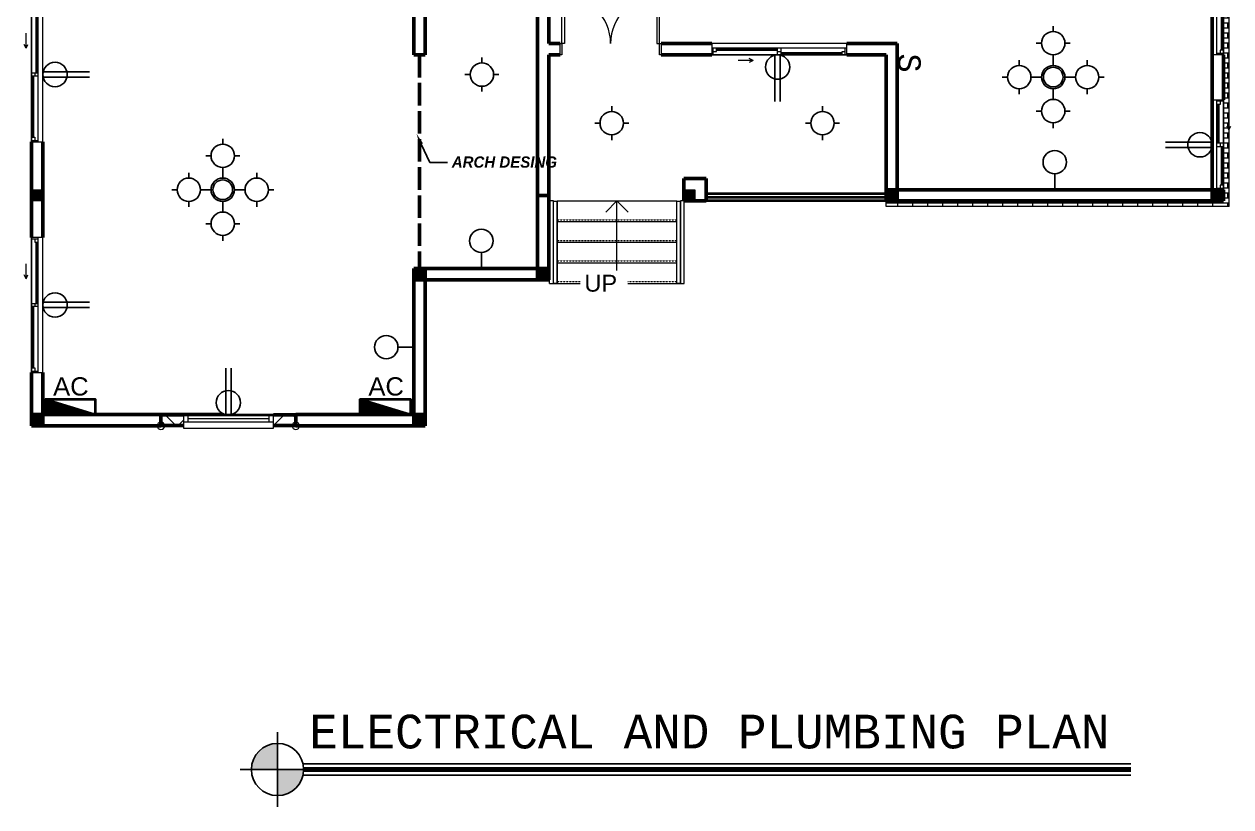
# Model space of a CAD drawing. Header units: inches. Extents: x 8351 to 42256, y 21052 to 33437.
# Drawn here: x 13850 to 14494, y 23685 to 24102 of the extents above; entities that cross this region are included whole.
import ezdxf
from ezdxf import colors
from ezdxf.entities.mleader import LeaderData, LeaderLine
from ezdxf.math import Vec2, Vec3

# ---------------------------------------------------------------- set-up
doc = ezdxf.new("R2010")
doc.units = ezdxf.units.IN
doc.header["$MEASUREMENT"] = 0
doc.linetypes.add('ACAD_ISO02W100', pattern=[15, 12, -3])
doc.linetypes.add('Overhead 1_16_', pattern=[0.101562, 0.0625, -0.039062])
for name, color, linetype, lineweight in [('A-COLS', 52, 'Continuous', 9), ('A-DOOR', 10, 'Continuous', 13), ('A-DOOR-FRAM', 31, 'Continuous', 20), ('A-FLOR', 192, 'Continuous', 13), ('A-FLOR-HRAL', 11, 'Continuous', 9), ('A-GENM', 13, 'Continuous', 9), ('A-GLAZ', 160, 'Continuous', 13), ('A-GLAZ-SILL', 1, 'Continuous', 9), ('A-TEXT', 7, 'Continuous', 25), ('A-WALL', 7, 'Continuous', 35), ('A-WALL-PATT', 111, 'Continuous', 13), ('S-STRS', 14, 'Continuous', 9), ('S-STRS-ANNO', 31, 'Continuous', 9), ('S-STRS-IDEN', 24, 'Continuous', 9)]:
    doc.layers.add(name, color=color, linetype=linetype, lineweight=lineweight)
doc.layers.add('Electrical sign and symbols', color=4, linetype='Continuous')
doc.styles.add('Arial', font='arial.ttf', dxfattribs={"height": 9})
doc.styles.add('Arial_2', font='arial.ttf', dxfattribs={"height": 31.496063})
doc.styles.get("Standard").update_dxf_attribs({"font": 'consolab.ttf', "height": 11})

# ---------------------------------------------------------------- blocks, each defined once
blk = doc.blocks.new('M_Window-Sliding-Double - 1500 x 1200mm-319048-B-Floorplan')
at = {"layer": 'A-GLAZ'}
for p, q in [((14, 5.85), (16, 6.85)), ((36, 2.85), (-36, 2.85)), ((14, 5.85), (16, 4.85)), ((14, 5.85), (22, 5.85)), ((-36, -3.15), (36, -3.15))]:
    blk.add_line(p, q, dxfattribs=at)
at = {"layer": 'A-GLAZ', "lineweight": 20}
for p, q in [((-36, 2.85), (-36, -3.15)), ((-36, 2.85), (-33.5, 2.85)), ((-35.25, 2.85), (-35.25, -0.65)), ((-33.5, 1.1), (-35.25, 1.1)), ((-33.5, 2.85), (-33.5, 1.1)), ((-0.875, -0.65), (-0.875, 2.85)), ((-0.875, 2.85), (0.875, 2.85)), ((0.875, 1.1), (-0.875, 1.1)), ((0.875, 2.85), (0.875, -0.65)), ((33.5, 1.1), (33.5, -0.65)), ((35.25, 1.1), (33.5, 1.1)), ((35.25, 2.85), (36, 2.85)), ((35.25, 2.85), (35.25, -0.65)), ((36, -3.15), (36, 2.85)), ((-36, -0.65), (-35.25, -0.65)), ((-0.875, -0.65), (0.875, -0.65)), ((33.5, -0.65), (36, -0.65))]:
    blk.add_line(p, q, dxfattribs=at)
at = {"layer": 'A-GLAZ', "lineweight": 9}
for p, q in [((-33.5, 2.85), (-0.875, 2.85)), ((0.875, 2.85), (35.25, 2.85)), ((-35.25, -0.65), (-0.875, -0.65)), ((0.875, -0.65), (33.5, -0.65))]:
    blk.add_line(p, q, dxfattribs=at)
at = {"layer": 'A-GLAZ', "lineweight": 30}
for p, q in [((-33.5, 1.975), (-0.875, 1.975)), ((0.875, 0.225), (33.5, 0.225))]:
    blk.add_line(p, q, dxfattribs=at)
blk = doc.blocks.new('M_Window-Sliding-Double - 1500 x 1200mm 2-328427-B-Floorplan')
at = {"layer": 'A-GLAZ'}
for p, q in [((-24, 3.15), (24, 3.15)), ((24, -2.85), (-24, -2.85)), ((8, -5.85), (10, -4.85)), ((8, -5.85), (10, -6.85)), ((8, -5.85), (16, -5.85))]:
    blk.add_line(p, q, dxfattribs=at)
at = {"layer": 'A-GLAZ', "lineweight": 20}
for p, q in [((-24, -2.85), (-24, 3.15)), ((-24, 0.65), (-23.25, 0.65)), ((-23.25, -2.85), (-23.25, 0.65)), ((-0.875, 0.65), (0.875, 0.65)), ((-0.875, 0.65), (-0.875, -2.85)), ((0.875, -2.85), (0.875, 0.65)), ((21.5, 0.65), (24, 0.65)), ((21.5, -1.1), (21.5, 0.65)), ((23.25, -2.85), (23.25, 0.65)), ((24, 3.15), (24, -2.85)), ((-24, -2.85), (-21.5, -2.85)), ((-21.5, -1.1), (-23.25, -1.1)), ((-21.5, -2.85), (-21.5, -1.1)), ((0.875, -1.1), (-0.875, -1.1)), ((-0.875, -2.85), (0.875, -2.85)), ((23.25, -1.1), (21.5, -1.1)), ((23.25, -2.85), (24, -2.85))]:
    blk.add_line(p, q, dxfattribs=at)
at = {"layer": 'A-GLAZ', "lineweight": 9}
for p, q in [((-23.25, 0.65), (-0.875, 0.65)), ((0.875, 0.65), (21.5, 0.65)), ((-21.5, -2.85), (-0.875, -2.85)), ((0.875, -2.85), (23.25, -2.85))]:
    blk.add_line(p, q, dxfattribs=at)
at = {"layer": 'A-GLAZ', "lineweight": 30}
for p, q in [((-21.5, -1.975), (-0.875, -1.975)), ((0.875, -0.225), (21.5, -0.225))]:
    blk.add_line(p, q, dxfattribs=at)
blk = doc.blocks.new('M_Door-Exterior-Double-Full Glass-Wood_Clad - 1500 x 2000mm-340685-B-Floorplan')
at = {"layer": 'A-DOOR', "lineweight": 20}
for p, q in [((-24.62, -2.87), (-26, -2.87)), ((-26, -2.87), (-26, -28.87)), ((-24.62, -28.87), (-24.62, -2.87)), ((24.62, -2.87), (26, -2.87)), ((24.62, -28.87), (24.62, -2.87)), ((26, -2.87), (26, -28.87)), ((-26, -28.87), (-24.62, -28.87)), ((26, -28.87), (24.62, -28.87))]:
    blk.add_line(p, q, dxfattribs=at)
at = {"layer": 'A-DOOR', "lineweight": 9}
for centre, start, end in [((-26, -2.87), 270, 360), ((26, -2.87), 180, 270)]:
    blk.add_arc(centre, 26, start, end, dxfattribs=at)
at = {"layer": 'A-DOOR-FRAM'}
for p, q in [((-26.98, 3.13), (-26, 3.13)), ((-26.98, -2.87), (-26.98, 3.13)), ((-26, 3.13), (-26, -2.87)), ((26, 3.13), (26.98, 3.13)), ((26, -2.87), (26, 3.13)), ((26.98, 3.13), (26.98, -2.87)), ((-26, -2.87), (-26.98, -2.87)), ((26.98, -2.87), (26, -2.87))]:
    blk.add_line(p, q, dxfattribs=at)
blk = doc.blocks.new('Arched _1_ - Arched _1_-342283-B-Floorplan')
at = {"layer": 'A-GLAZ'}
for p, q in [((12.78, 1.18), (-35.22, 1.18)), ((-35.22, 1.18), (-35.22, -2.01)), ((-32.86, -2.01), (-32.86, 1.18)), ((10.42, -2.01), (10.42, 1.18)), ((12.78, -2.01), (12.78, 1.18)), ((-35.22, -2.01), (12.78, -2.01)), ((-32.86, -0.42), (10.42, -0.42))]:
    blk.add_line(p, q, dxfattribs=at)
at = {"layer": 'A-GLAZ-SILL'}
for p, q in [((12.78, 4.62), (-35.22, 4.62)), ((-35.22, 4.62), (-35.22, -2.01)), ((-35.22, 4.62), (-35.22, 3.15)), ((12.78, 4.62), (-35.22, 4.62)), ((12.78, -2.01), (12.78, 4.62)), ((12.78, 3.15), (12.78, 4.62)), ((-35.22, -2.01), (12.78, -2.01))]:
    blk.add_line(p, q, dxfattribs=at)
blk = doc.blocks.new('Generic Models 1 - Generic Models 1-342427-B-Floorplan')
at = {"layer": 'A-GENM', "lineweight": 20}
for centre, start, end in [((-636.5, -542.61), 0, 180), ((-564.5, -542.61), 0, 180), ((-636.5, -542.61), 180, 0), ((-564.5, -542.61), 180, 0)]:
    blk.add_arc(centre, 2, start, end, dxfattribs=at)
blk = doc.blocks.new('Generic Models 2 - Generic Models 2-343032-B-Floorplan')
at = {"layer": 'A-GENM'}
h = blk.add_hatch(dxfattribs=at)
h.set_pattern_fill('FP_2', color=256, style=0, pattern_type=2)
h.set_pattern_definition([(0, (-159.504, -422.607), (0, 2.667), []), (90, (-159.504, -422.607), (-4, 2.667), [2.667, -2.667])])
h.paths.add_polyline_path([(-69.5, -425.61), (-66.5, -425.61), (-66.5, -287.61), (-138.5, -287.61), (-138.5, -284.59), (-141.5, -284.59), (-141.5, -290.61), (-69.5, -290.61), (-69.5, -422.61), (-249.5, -422.61), (-249.5, -425.61), (-214.82, -425.61)], flags=0)
for p, q in [((-138.5, -284.59), (-141.5, -284.59)), ((-138.5, -287.61), (-138.5, -284.59)), ((-66.5, -287.61), (-138.5, -287.61)), ((-66.5, -425.61), (-66.5, -287.61)), ((-249.5, -425.61), (-249.5, -422.61)), ((-66.5, -425.61), (-249.5, -425.61))]:
    blk.add_line(p, q, dxfattribs=at)
blk = doc.blocks.new('Top Rail Type - Top Rail_Internal_-344575-B-Floorplan')
at = {"layer": 'A-FLOR-HRAL'}
for p, q in [((-361.2, -422.61), (-359.2, -422.61)), ((-361.2, -466.61), (-361.2, -422.61)), ((-359.2, -422.61), (-359.2, -466.61)), ((-359.2, -466.61), (-361.2, -466.61))]:
    blk.add_line(p, q, dxfattribs=at)
blk = doc.blocks.new('Top Rail Type - Top Rail_Internal_-V1-B-Floorplan')
at = {"layer": 'A-FLOR-HRAL'}
for p, q in [((-361.2, -422.61), (-359.2, -422.61)), ((-361.2, -466.61), (-361.2, -422.61)), ((-359.2, -466.61), (-359.2, -422.61)), ((-361.2, -466.61), (-359.2, -466.61))]:
    blk.add_line(p, q, dxfattribs=at)
blk = doc.blocks.new('Top Rail Type - Top Rail_Internal_-344586-B-Floorplan')
at = {"layer": 'A-FLOR-HRAL'}
for p, q in [((-427.06, -422.61), (-425.06, -422.61)), ((-427.06, -466.61), (-427.06, -422.61)), ((-425.06, -422.61), (-425.06, -466.61)), ((-425.06, -466.61), (-427.06, -466.61))]:
    blk.add_line(p, q, dxfattribs=at)
blk = doc.blocks.new('Top Rail Type - Top Rail_Internal_-V2-B-Floorplan')
at = {"layer": 'A-FLOR-HRAL'}
for p, q in [((-427.06, -422.61), (-425.06, -422.61)), ((-427.06, -466.61), (-427.06, -422.61)), ((-425.06, -466.61), (-425.06, -422.61)), ((-427.06, -466.61), (-425.06, -466.61))]:
    blk.add_line(p, q, dxfattribs=at)

msp = doc.modelspace()

# ---------------------------------------------------------------- hatches: boundary and pattern name
at = {"lineweight": -2, "transparency": 33554544}
h = msp.add_hatch(color=7, dxfattribs=at)
h.paths.add_polyline_path([(13985.41, 23718.51, 0.414214), (13971.47, 23704.57), (13985.41, 23704.57)])
h.paths.add_polyline_path([(13999.34, 23704.57), (13985.41, 23704.57), (13985.41, 23690.64, 0.414214)])
at = {"layer": 'A-COLS'}
h = msp.add_hatch(color=1, dxfattribs=at)
h.dxf.hatch_style = 1
h.paths.add_polyline_path([(13860.17, 24008.02), (13860.17, 24014.02), (13854.17, 24014.02), (13854.17, 24008.02)])
h = msp.add_hatch(color=1, dxfattribs=at)
h.dxf.hatch_style = 1
h.paths.add_polyline_path([(14208.17, 24008.02), (14208.17, 24014.02), (14202.17, 24014.02), (14202.17, 24008.02)])
h = msp.add_hatch(color=1, dxfattribs=at)
h.dxf.hatch_style = 1
h.paths.add_polyline_path([(14316.17, 24008.02), (14316.17, 24014.02), (14310.17, 24014.02), (14310.17, 24008.02)])
h = msp.add_hatch(color=1, dxfattribs=at)
h.dxf.hatch_style = 1
h.paths.add_polyline_path([(14490.17, 24008.02), (14490.17, 24014.02), (14484.17, 24014.02), (14484.17, 24008.02)])
h = msp.add_hatch(color=1, dxfattribs=at)
h.dxf.hatch_style = 1
h.paths.add_polyline_path([(14064.17, 23966.02), (14064.17, 23972.02), (14058.17, 23972.02), (14058.17, 23966.02)])
h = msp.add_hatch(color=1, dxfattribs=at)
h.dxf.hatch_style = 1
h.paths.add_polyline_path([(14130.17, 23966.02), (14130.17, 23972.02), (14124.17, 23972.02), (14124.17, 23966.02)])
h = msp.add_hatch(color=1, dxfattribs=at)
h.dxf.hatch_style = 1
h.paths.add_polyline_path([(13860.17, 23888.02), (13860.17, 23894.02), (13854.17, 23894.02), (13854.17, 23888.02)])
h = msp.add_hatch(color=1, dxfattribs=at)
h.dxf.hatch_style = 1
h.paths.add_polyline_path([(14064.17, 23888.02), (14064.17, 23894.02), (14058.17, 23894.02), (14058.17, 23888.02)])
at = {"layer": 'A-WALL', "transparency": 33554687}
h = msp.add_hatch(dxfattribs=at)
h.set_pattern_fill('ANSI31', color=1)
h.set_pattern_definition([(45, (-6610.24098, 20702.45118), (-0.08838834765, 0.08838834765), [])])
h.paths.add_polyline_path([(13888.09, 23894.02), (13861.32, 23902.27), (13861.32, 23894.02)])
h = msp.add_hatch(dxfattribs=at)
h.set_pattern_fill('ANSI31', color=1)
h.set_pattern_definition([(45, (-6441.99433, 20702.45118), (-0.08838834765, 0.08838834765), [])])
h.paths.add_polyline_path([(14056.33, 23894.02), (14029.56, 23902.27), (14029.56, 23894.02)])
at = {"layer": 'A-WALL-PATT', "lineweight": 9}
h = msp.add_hatch(dxfattribs=at)
h.set_pattern_fill('FP_1', color=256, style=0, pattern_type=2)
h.set_pattern_definition([(45, (14559.677, 24430.622), (-8.48528, 8.48528), []), (135, (14559.677, 24430.622), (-8.48528, -8.48528), [])])
h.paths.add_polyline_path([(13995.17, 23888.2), (13995.17, 23893.83), (13983.17, 23893.83), (13983.17, 23888.2)], flags=0)
h.paths.add_polyline_path([(13923.17, 23888.2), (13935.17, 23888.2), (13935.17, 23893.83), (13923.17, 23893.83), (13923.17, 23893.36)], flags=0)

# ---------------------------------------------------------------- linework, layer by layer
at = {"lineweight": -2}
for p, q in [((13985.41, 23684.64), (13985.41, 23724.51)), ((13999.34, 23707.57), (14440.76, 23707.57)), ((13965.47, 23704.57), (13999.34, 23704.57)), ((13999.34, 23701.57), (14440.76, 23701.57))]:
    msp.add_line(p, q, dxfattribs=at)
at = {"lineweight": 70}
msp.add_line((13999.34, 23704.57), (14440.76, 23704.57), dxfattribs=at)
at = {"lineweight": -2}
msp.add_circle((13985.41, 23704.57), 13.94, dxfattribs=at)
at = {"layer": 'A-COLS', "color": 1}
for points in [[(13854.17, 24014.02), (13860.17, 24014.02), (13860.17, 24008.02), (13854.17, 24008.02)], [(14202.17, 24014.02), (14208.17, 24014.02), (14208.17, 24008.02), (14202.17, 24008.02)], [(14310.17, 24014.02), (14316.17, 24014.02), (14316.17, 24008.02), (14310.17, 24008.02)], [(14484.17, 24014.02), (14490.17, 24014.02), (14490.17, 24008.02), (14484.17, 24008.02)], [(14058.17, 23972.02), (14064.17, 23972.02), (14064.17, 23966.02), (14058.17, 23966.02)], [(14124.17, 23972.02), (14130.17, 23972.02), (14130.17, 23966.02), (14124.17, 23966.02)], [(13854.17, 23894.02), (13860.17, 23894.02), (13860.17, 23888.02), (13854.17, 23888.02)], [(14058.17, 23894.02), (14064.17, 23894.02), (14064.17, 23888.02), (14058.17, 23888.02)]]:
    msp.add_lwpolyline(points, close=True, dxfattribs=at)
at = {"layer": 'A-COLS', "color": 7}
for points in [[(13854.17, 24014.02), (13860.17, 24014.02), (13860.17, 24008.02), (13854.17, 24008.02)], [(14202.17, 24014.02), (14208.17, 24014.02), (14208.17, 24008.02), (14202.17, 24008.02)], [(14310.17, 24014.02), (14316.17, 24014.02), (14316.17, 24008.02), (14310.17, 24008.02)], [(14484.17, 24014.02), (14490.17, 24014.02), (14490.17, 24008.02), (14484.17, 24008.02)], [(14058.17, 23972.02), (14064.17, 23972.02), (14064.17, 23966.02), (14058.17, 23966.02)], [(14124.17, 23972.02), (14130.17, 23972.02), (14130.17, 23966.02), (14124.17, 23966.02)], [(13854.17, 23894.02), (13860.17, 23894.02), (13860.17, 23888.02), (13854.17, 23888.02)], [(14058.17, 23894.02), (14064.17, 23894.02), (14064.17, 23888.02), (14058.17, 23888.02)]]:
    msp.add_lwpolyline(points, close=True, dxfattribs=at)
at = {"layer": 'A-FLOR'}
for p, q in [((14130.17, 24008.02), (14130.62, 24008.02)), ((14130.62, 23966.02), (14130.17, 23966.02)), ((13925.17, 23888.02), (13935.17, 23888.02)), ((13983.17, 23888.02), (13993.17, 23888.02))]:
    msp.add_line(p, q, dxfattribs=at)
at = {"layer": 'A-WALL', "lineweight": 50}
for p, q in [((14064.17, 24086.02), (14064.17, 24140.02)), ((14484.17, 24140.02), (14484.17, 24008.02)), ((14058.17, 24134.02), (14058.17, 24086.02)), ((14124.17, 24137.02), (14124.17, 23966.02)), ((14130.17, 24092.02), (14130.17, 24137.02)), ((14058.17, 24086.02), (14064.17, 24086.02)), ((14136.19, 24092.02), (14130.17, 24092.02)), ((14130.17, 23966.02), (14130.17, 24086.02)), ((14130.17, 24086.02), (14136.19, 24086.02)), ((14217.17, 24092.02), (14190.16, 24092.02)), ((14190.16, 24086.02), (14217.17, 24086.02)), ((14316.17, 24092.02), (14289.17, 24092.02)), ((14289.17, 24086.02), (14310.17, 24086.02)), ((14310.17, 24086.02), (14310.17, 24008.02)), ((14316.17, 24008.02), (14316.17, 24092.02)), ((14490.17, 24062.02), (14490.17, 24086.02)), ((13854.17, 24039.52), (13854.17, 23988.52)), ((13860.17, 23988.52), (13860.17, 24039.52)), ((14214.17, 24020.02), (14202.17, 24020.02)), ((14202.17, 24020.02), (14202.17, 24008.02)), ((14214.17, 24008.02), (14214.17, 24020.02)), ((14124.17, 24011.02), (14130.17, 24011.02)), ((14490.17, 24014.02), (14310.17, 24014.02)), ((14490.17, 24008.02), (14490.17, 24014.02)), ((14202.17, 24008.02), (14214.17, 24008.02)), ((14310.17, 24008.02), (14490.17, 24008.02)), ((14130.17, 23972.02), (14058.17, 23972.02)), ((14058.17, 23972.02), (14058.17, 23888.02)), ((14064.17, 23888.02), (14064.17, 23972.02)), ((14058.17, 23966.02), (14130.17, 23966.02)), ((13854.17, 23916.52), (13854.17, 23888.02)), ((13860.17, 23888.02), (13860.17, 23916.52)), ((13956.17, 23894.02), (13854.17, 23894.02)), ((13923.17, 23888.02), (13923.17, 23894.02)), ((13935.17, 23893.83), (13923.17, 23893.83)), ((13935.17, 23893.36), (13935.17, 23893.83)), ((13995.17, 23893.83), (13983.17, 23893.83)), ((13983.17, 23893.83), (13983.17, 23893.36)), ((14064.17, 23894.02), (13995.17, 23894.02)), ((13995.17, 23894.02), (13995.17, 23888.02)), ((13854.17, 23888.02), (13923.17, 23888.02)), ((13923.17, 23888.2), (13935.17, 23888.2)), ((13983.17, 23888.2), (13995.17, 23888.2)), ((13995.17, 23888.02), (14064.17, 23888.02))]:
    msp.add_line(p, q, dxfattribs=at)
at = {"layer": 'A-WALL', "linetype": 'ACAD_ISO02W100', "lineweight": 50}
msp.add_line((14061.17, 24086.02), (14061.17, 23972.02), dxfattribs=at)
at = {"layer": 'A-WALL'}
for p, q in [((14214.17, 24012.02), (14310.17, 24012.02)), ((14214.17, 24010.02), (14310.17, 24010.02)), ((14490.17, 24008.02), (14214.17, 24008.02)), ((13861.32, 23902.27), (13888.09, 23894.02)), ((14029.56, 23902.27), (14056.33, 23894.02)), ((13935.17, 23893.83), (13983.17, 23893.83))]:
    msp.add_line(p, q, dxfattribs=at)
for points in [[(13861.32, 23902.27), (13888.09, 23902.27), (13888.09, 23894.02), (13861.32, 23894.02)], [(14029.56, 23902.27), (14056.33, 23902.27), (14056.33, 23894.02), (14029.56, 23894.02)]]:
    msp.add_lwpolyline(points, close=True, dxfattribs=at)
at = {"layer": 'Electrical sign and symbols'}
for p, q in [((14399.38, 24098.5), (14399.38, 24101.33)), ((14393.15, 24092.26), (14390.32, 24092.26)), ((14405.61, 24092.26), (14408.44, 24092.26)), ((14250.88, 24085.86), (14250.88, 24061.08)), ((14253.71, 24085.86), (14253.71, 24061.08)), ((14399.38, 24083.2), (14399.38, 24086.03)), ((14094.48, 24084.53), (14094.48, 24081.7)), ((14381.25, 24083.2), (14381.25, 24080.37)), ((14399.38, 24083.2), (14399.38, 24080.37)), ((14417.51, 24083.2), (14417.51, 24080.37)), ((13860.33, 24076.93), (13885.11, 24076.93)), ((13860.33, 24074.1), (13885.11, 24074.1)), ((14088.25, 24075.47), (14085.42, 24075.47)), ((14103.54, 24075.47), (14100.71, 24075.47)), ((14375.02, 24074.14), (14372.19, 24074.14)), ((14390.32, 24074.14), (14387.48, 24074.14)), ((14393.15, 24074.14), (14390.32, 24074.14)), ((14390.32, 24074.14), (14393.15, 24074.14)), ((14408.44, 24074.14), (14405.61, 24074.14)), ((14408.44, 24074.14), (14411.27, 24074.14)), ((14423.74, 24074.14), (14426.57, 24074.14)), ((14094.48, 24069.24), (14094.48, 24066.41)), ((14381.25, 24067.9), (14381.25, 24065.07)), ((14399.38, 24067.9), (14399.38, 24065.07)), ((14399.38, 24065.07), (14399.38, 24067.9)), ((14417.51, 24067.9), (14417.51, 24065.07)), ((14399.38, 24065.07), (14399.38, 24062.24)), ((14163.73, 24058.63), (14163.73, 24055.8)), ((14276.26, 24058.63), (14276.26, 24055.8)), ((14393.15, 24056.01), (14390.32, 24056.01)), ((14405.61, 24056.01), (14408.44, 24056.01)), ((14157.5, 24049.56), (14154.67, 24049.56)), ((14172.8, 24049.56), (14169.97, 24049.56)), ((14270.03, 24049.56), (14267.2, 24049.56)), ((14285.33, 24049.56), (14282.5, 24049.56)), ((14399.38, 24049.78), (14399.38, 24046.94)), ((13956.17, 24038.38), (13956.17, 24041.21)), ((14163.73, 24043.33), (14163.73, 24040.5)), ((14276.26, 24043.33), (14276.26, 24040.5)), ((14484.02, 24039.43), (14459.24, 24039.43)), ((14484.02, 24036.6), (14459.24, 24036.6)), ((13949.94, 24032.14), (13947.11, 24032.14)), ((13962.41, 24032.14), (13965.24, 24032.14)), ((13938.04, 24023.08), (13938.04, 24020.25)), ((13956.17, 24023.08), (13956.17, 24025.91)), ((13956.17, 24023.08), (13956.17, 24020.25)), ((13974.3, 24023.08), (13974.3, 24020.25)), ((14400.17, 24022.51), (14400.17, 24014.02)), ((13931.81, 24014.02), (13928.98, 24014.02)), ((13947.11, 24014.02), (13944.28, 24014.02)), ((13949.94, 24014.02), (13947.11, 24014.02)), ((13947.11, 24014.02), (13949.94, 24014.02)), ((13965.24, 24014.02), (13962.41, 24014.02)), ((13965.24, 24014.02), (13968.07, 24014.02)), ((13980.53, 24014.02), (13983.36, 24014.02)), ((13938.04, 24007.78), (13938.04, 24004.95)), ((13956.17, 24007.78), (13956.17, 24004.95)), ((13956.17, 24004.95), (13956.17, 24007.78)), ((13956.17, 24004.95), (13956.17, 24002.12)), ((13974.3, 24007.78), (13974.3, 24004.95)), ((13949.94, 23995.89), (13947.11, 23995.89)), ((13962.41, 23995.89), (13965.24, 23995.89)), ((13956.17, 23989.66), (13956.17, 23986.82)), ((14094.17, 23980.51), (14094.17, 23972.02)), ((13860.33, 23953.93), (13885.11, 23953.93)), ((13860.33, 23951.1), (13885.11, 23951.1)), ((14049.68, 23930.02), (14058.17, 23930.02)), ((13957.76, 23893.98), (13957.76, 23918.76)), ((13960.59, 23893.98), (13960.59, 23918.76))]:
    msp.add_line(p, q, dxfattribs=at)
for centre, radius in [((14399.38, 24092.26), 6.23), ((14252.3, 24079.51), 6.51), ((13866.68, 24075.52), 6.51), ((14094.48, 24075.47), 6.23), ((14381.25, 24074.14), 6.23), ((14399.38, 24074.14), 6.23), ((14399.38, 24074.14), 5.23), ((14417.51, 24074.14), 6.23), ((14399.38, 24056.01), 6.23), ((14163.73, 24049.56), 6.23), ((14276.26, 24049.56), 6.23), ((14477.67, 24038.02), 6.51), ((13956.17, 24032.14), 6.23), ((14400.17, 24028.74), 6.23), ((13938.04, 24014.02), 6.23), ((13956.17, 24014.02), 6.23), ((13956.17, 24014.02), 5.23), ((13974.3, 24014.02), 6.23), ((13956.17, 23995.89), 6.23), ((14094.17, 23986.74), 6.23), ((13866.68, 23952.52), 6.51), ((14043.45, 23930.02), 6.23), ((13959.17, 23900.34), 6.51)]:
    msp.add_circle(centre, radius, dxfattribs=at)
at = {"layer": 'S-STRS'}
for p, q in [((14132.62, 24008.02), (14130.62, 24008.02)), ((14130.62, 23964.02), (14130.62, 24008.02)), ((14134.62, 24008.02), (14198.48, 24008.02)), ((14202.17, 24008.02), (14200.48, 24008.02)), ((14202.48, 23964.02), (14202.48, 24008.02)), ((14134.62, 23997.02), (14198.48, 23997.02)), ((14134.62, 23986.02), (14198.48, 23986.02)), ((14134.62, 23975.02), (14198.48, 23975.02)), ((14130.62, 23964.02), (14132.62, 23964.02)), ((14134.62, 23964.02), (14198.48, 23964.02)), ((14200.48, 23964.02), (14202.48, 23964.02))]:
    msp.add_line(p, q, dxfattribs=at)
at = {"layer": 'S-STRS', "linetype": 'Overhead 1_16_'}
for p, q in [((14134.62, 23998.02), (14198.48, 23998.02)), ((14134.62, 23987.02), (14198.48, 23987.02)), ((14134.62, 23976.02), (14198.48, 23976.02)), ((14134.62, 23965.02), (14198.48, 23965.02))]:
    msp.add_line(p, q, dxfattribs=at)
at = {"layer": 'S-STRS-ANNO'}
for p, q in [((14166.55, 24008.02), (14160.55, 24002.02)), ((14166.55, 23997.02), (14166.55, 24008.02)), ((14166.55, 24008.02), (14172.55, 24002.02)), ((14166.55, 23986.02), (14166.55, 23997.02)), ((14166.55, 23975.02), (14166.55, 23986.02)), ((14166.55, 23964.02), (14166.55, 23975.02))]:
    msp.add_line(p, q, dxfattribs=at)

# ---------------------------------------------------------------- block references
at = {"layer": 'A-DOOR', "rotation": 180}
msp.add_blockref('M_Door-Exterior-Double-Full Glass-Wood_Clad - 1500 x 2000mm-340685-B-Floorplan', (14163.17, 24089.14), dxfattribs=at)
at = {"layer": 'A-FLOR-HRAL'}
for name in ['Top Rail Type - Top Rail_Internal_-344586-B-Floorplan', 'Top Rail Type - Top Rail_Internal_-V2-B-Floorplan', 'Top Rail Type - Top Rail_Internal_-344575-B-Floorplan', 'Top Rail Type - Top Rail_Internal_-V1-B-Floorplan']:
    msp.add_blockref(name, (14559.68, 24430.62), dxfattribs=at)
at = {"layer": 'A-GENM'}
msp.add_blockref('Generic Models 2 - Generic Models 2-343032-B-Floorplan', (14559.68, 24430.62), dxfattribs=at)
at = {"layer": 'A-GENM', "lineweight": 20}
msp.add_blockref('Generic Models 1 - Generic Models 1-342427-B-Floorplan', (14559.68, 24430.62), dxfattribs=at)
at = {"layer": 'A-GLAZ'}
for name, p, rotation in [('M_Window-Sliding-Double - 1500 x 1200mm 2-328427-B-Floorplan', (14487.32, 24110.02), 89.99999999999991), ('M_Window-Sliding-Double - 1500 x 1200mm-319048-B-Floorplan', (13857.02, 24075.52), 89.99999999999991), ('M_Window-Sliding-Double - 1500 x 1200mm-319048-B-Floorplan', (14253.17, 24088.87), 180), ('M_Window-Sliding-Double - 1500 x 1200mm 2-328427-B-Floorplan', (14487.32, 24038.02), 89.99999999999991), ('M_Window-Sliding-Double - 1500 x 1200mm-319048-B-Floorplan', (13857.02, 23952.52), 89.99999999999991), ('Arched _1_ - Arched _1_-342283-B-Floorplan', (13947.95, 23891.35), 180)]:
    msp.add_blockref(name, p, dxfattribs=dict(at, rotation=rotation))

# ---------------------------------------------------------------- texts
at = {"color": 7, "lineweight": 0, "char_height": 9.753, "width": 65.6818, "attachment_point": 1, "style": 'Arial_2'}
for insert in [(13865.66, 23913.93), (14033.91, 23913.93)]:
    msp.add_mtext('AC', dxfattribs=dict(at, insert=insert))
at = {"lineweight": -2, "insert": (13987.12, 23733.83), "char_height": 18, "attachment_point": 1}
msp.add_mtext_dynamic_manual_height_columns(' ELECTRICAL AND PLUMBING PLAN', width=866.9421, gutter_width=90, heights=[0], dxfattribs=at)
at = {"layer": 'A-WALL', "insert": (14328.64, 24086.77), "char_height": 12.0521, "attachment_point": 1, "rotation": 270}
msp.add_mtext_dynamic_manual_height_columns('\\A1;{\\C0;\\c16777215;S}', width=16.8809, gutter_width=20, heights=[0], dxfattribs=at)

# ---------------------------------------------------------------- leaders
at = {"layer": 'A-TEXT', "color": 7}
ml = msp.add_multileader_mtext('Standard', dxfattribs=at)
ml.set_content('{\\fComic Sans MS|b1|i1|c0|p66; ARCH DESING}', color=7)
ml.set_leader_properties()
ml.build(insert=Vec2(0, 0))
ml.multileader.update_dxf_attribs({"text_right_attachment_type": 6, "dogleg_length": 0.36, "arrow_head_size": 6})
ctx = ml.context
ctx.base_point, ctx.char_height, ctx.arrow_head_size, ctx.landing_gap_size, ctx.plane_origin = Vec3(14076.07, 24028.6), 6, 6, 0.09, Vec3(14059.6, 24043.81)
ctx.right_attachment = 6
notes = []
notes.append((ctx, [(0, (1, 1, 0), (14066.73, 24028.6), (1, 0), 9.34, [(0, [(14059.6, 24043.81)], 0, [])])]))
ctx.mtext.insert, ctx.mtext.width, ctx.mtext.flow_direction = Vec3(14076.16, 24031.8), 62.1966, 5
for ctx, leaders in notes:
    for number, flags, end, landing, length, lines in leaders:
        leader = LeaderData()
        leader.index, (leader.has_last_leader_line, leader.has_dogleg_vector, leader.attachment_direction) = number, flags
        leader.last_leader_point, leader.dogleg_vector, leader.dogleg_length = Vec3(end), Vec3(landing), length
        for number, points, colour, breaks in lines:
            line = LeaderLine()
            line.index, line.vertices, line.color, line.breaks = number, Vec3.list(points), colors.encode_raw_color(colour), breaks
            leader.lines.append(line)
        ctx.leaders.append(leader)

# ---------------------------------------------------------------- next in the draw order: texts
at = {"layer": 'S-STRS-IDEN', "insert": (14149.17, 23968.64), "char_height": 9, "width": 20.851, "attachment_point": 1, "line_spacing_factor": 0.941778, "style": 'Arial', "bg_fill": 3, "box_fill_scale": 1.25, "bg_fill_color": 256, "bg_fill_true_color": 13158600, "bg_fill_transparency": 0}
msp.add_mtext('UP', dxfattribs=at)

doc.saveas('drawing.dxf')
